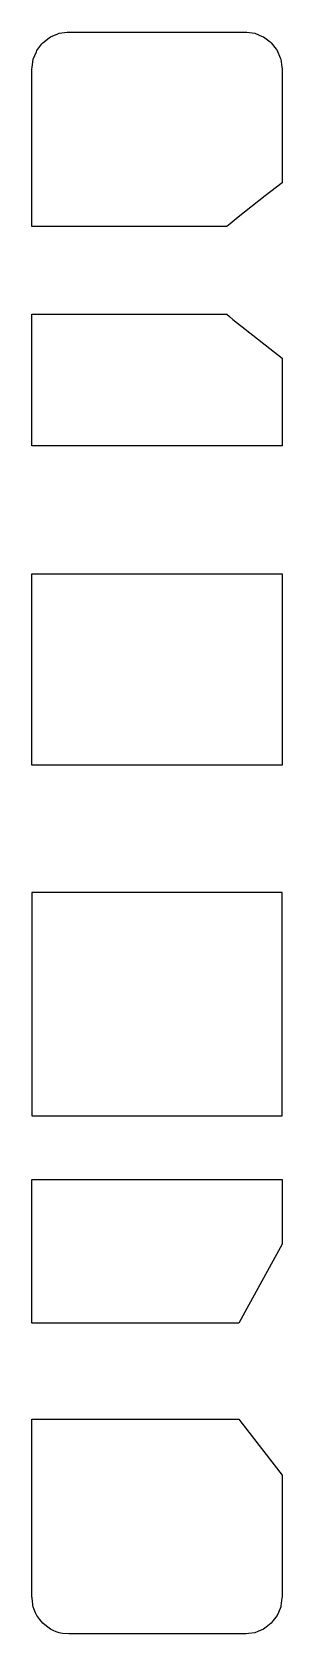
# Model space of a CAD drawing. Header units: metres. Extents: x 2.4 to 16, y -16 to 71.
import ezdxf

# ---------------------------------------------------------------- set-up
doc = ezdxf.new("R2010")
doc.units = ezdxf.units.M

msp = doc.modelspace()

# ---------------------------------------------------------------- linework, layer by layer
for p, q in [((2.986, 70.414), (3.338, 70.684)), ((3.338, 70.684), (3.4, 70.732)), ((3.4, 70.732), (3.81, 70.902)), ((3.81, 70.902), (3.882, 70.932)), ((3.882, 70.932), (4.322, 70.99)), ((4.322, 70.99), (4.4, 71)), ((4.4, 71), (5.047, 71)), ((5.047, 71), (13.925, 71)), ((13.925, 71), (14, 71)), ((14, 71), (14.084, 70.989)), ((14.084, 70.989), (14.518, 70.932)), ((14.518, 70.932), (14.922, 70.764)), ((14.922, 70.764), (15, 70.732)), ((15, 70.732), (15.347, 70.466)), ((2.468, 69.518), (2.638, 69.927)), ((2.638, 69.927), (2.668, 70)), ((2.668, 70), (2.938, 70.352)), ((2.938, 70.352), (2.986, 70.414)), ((15.347, 70.466), (15.414, 70.414)), ((15.414, 70.414), (15.68, 70.067)), ((15.68, 70.067), (15.732, 70)), ((15.732, 70), (15.899, 69.596)), ((2.4, 69), (2.41, 69.078)), ((2.4, 62.892), (2.4, 69)), ((2.41, 69.078), (2.468, 69.518)), ((15.899, 69.596), (15.932, 69.518)), ((15.932, 69.518), (15.989, 69.084)), ((15.989, 69.084), (16, 69)), ((16, 69), (16, 66.731)), ((16, 69), (16, 69)), ((16, 66.731), (16, 66.46)), ((16, 66.46), (16, 65.813)), ((16, 65.813), (16, 64.089)), ((16, 64.089), (16, 62.819)), ((2.4, 60.433), (2.4, 62.892)), ((16, 62.819), (15.09, 62.105)), ((15.09, 62.105), (13.613, 60.94)), ((13.613, 60.94), (13.184, 60.59)), ((11.57, 60.433), (2.4, 60.433)), ((13, 60.433), (11.57, 60.433)), ((13.184, 60.59), (13, 60.433)), ((2.4, 54.754), (2.4, 55.671)), ((2.4, 55.671), (3.83, 55.671)), ((3.83, 55.671), (13, 55.671)), ((13, 55.671), (13.149, 55.545)), ((13.149, 55.545), (13.332, 55.39)), ((13.332, 55.39), (16, 53.285)), ((13.332, 55.39), (13.332, 55.39)), ((2.4, 51.879), (2.4, 54.754)), ((16, 53.285), (16, 51.746)), ((2.4, 51.038), (2.4, 51.879)), ((16, 51.746), (16, 50.453)), ((2.4, 50.685), (2.4, 51.038)), ((2.4, 49.606), (2.4, 50.685)), ((2.4, 48.525), (2.4, 49.606)), ((16, 50.453), (16, 48.525)), ((13.307, 48.525), (2.4, 48.525)), ((16, 48.525), (13.307, 48.525)), ((2.4, 40.644), (2.4, 41.58)), ((2.4, 41.58), (5.093, 41.58)), ((5.093, 41.58), (16, 41.58)), ((16, 41.58), (16, 39.865)), ((16, 41.58), (16, 41.58)), ((2.4, 39.865), (2.4, 40.644)), ((2.4, 36.394), (2.4, 39.865)), ((16, 39.865), (16, 36.435)), ((2.4, 32.937), (2.4, 36.394)), ((16, 36.435), (16, 32.937)), ((2.4, 32.142), (2.4, 32.937)), ((16, 32.937), (16, 31.188)), ((2.4, 31.188), (2.4, 32.142)), ((5.147, 31.188), (2.4, 31.188)), ((16, 31.188), (5.147, 31.188)), ((13.253, 24.276), (2.4, 24.276)), ((2.4, 24.276), (2.4, 23.499)), ((2.4, 23.499), (2.4, 22.527)), ((16, 24.276), (13.253, 24.276)), ((16, 22.527), (16, 24.276)), ((2.4, 22.527), (2.4, 19.42)), ((16, 17.348), (16, 22.527)), ((2.4, 19.42), (2.4, 17.348)), ((2.4, 17.348), (2.4, 14.979)), ((16, 12.135), (16, 17.348)), ((2.4, 14.979), (2.4, 12.135)), ((2.4, 12.135), (10.587, 12.135)), ((10.587, 12.135), (16, 12.135)), ((16, 12.135), (16, 12.135)), ((2.4, 6.342), (2.4, 8.688)), ((2.4, 8.688), (7.813, 8.688)), ((7.813, 8.688), (16, 8.688)), ((16, 8.688), (16, 7.813)), ((16, 7.813), (16, 5.17)), ((16, 7.813), (16, 7.813)), ((2.4, 2.114), (2.4, 6.342)), ((16, 5.17), (14.091, 1.678)), ((2.4, 0.882), (2.4, 2.114)), ((6.987, 0.882), (2.4, 0.882)), ((13.656, 0.882), (6.987, 0.882)), ((14.091, 1.678), (13.656, 0.882)), ((2.4, -5.244), (2.4, -4.329)), ((2.4, -4.329), (3.968, -4.329)), ((3.968, -4.329), (13.656, -4.329)), ((13.656, -4.329), (13.763, -4.477)), ((13.763, -4.477), (13.878, -4.635)), ((13.878, -4.635), (16, -7.383)), ((2.4, -5.826), (2.4, -5.244)), ((2.4, -13.962), (2.4, -5.826)), ((16, -7.383), (16, -8.361)), ((16, -8.361), (16, -9.039)), ((16, -8.361), (16, -8.361)), ((16, -9.039), (16, -14)), ((2.4, -14), (2.4, -13.962)), ((2.402, -14.028), (2.4, -14)), ((2.412, -14.092), (2.402, -14.028)), ((2.424, -14.184), (2.412, -14.092)), ((2.449, -14.437), (2.424, -14.184)), ((2.468, -14.518), (2.449, -14.437)), ((2.523, -14.678), (2.468, -14.518)), ((2.594, -14.849), (2.523, -14.678)), ((15.932, -14.518), (15.8, -14.835)), ((15.942, -14.464), (15.932, -14.518)), ((15.997, -14.045), (15.942, -14.464)), ((16, -14), (15.997, -14.045)), ((2.668, -15), (2.594, -14.849)), ((2.713, -15.073), (2.668, -15)), ((2.826, -15.22), (2.713, -15.073)), ((2.986, -15.414), (2.826, -15.22)), ((3.183, -15.575), (2.986, -15.414)), ((3.33, -15.689), (3.183, -15.575)), ((15.141, -15.624), (15, -15.732)), ((15.414, -15.414), (15.141, -15.624)), ((15.523, -15.273), (15.414, -15.414)), ((15.732, -15), (15.523, -15.273)), ((15.8, -14.835), (15.732, -15)), ((3.4, -15.732), (3.33, -15.689)), ((3.553, -15.807), (3.4, -15.732)), ((3.724, -15.878), (3.553, -15.807)), ((3.882, -15.932), (3.724, -15.878)), ((3.965, -15.951), (3.882, -15.932)), ((4.061, -15.967), (3.965, -15.951)), ((4.4, -16), (4.061, -15.967)), ((6.037, -16), (4.4, -16)), ((14, -16), (6.037, -16)), ((14.057, -15.995), (14, -16)), ((14.177, -15.977), (14.057, -15.995)), ((14.518, -15.932), (14.177, -15.977)), ((14.682, -15.864), (14.518, -15.932)), ((15, -15.732), (14.682, -15.864))]:
    msp.add_line(p, q)

doc.saveas('drawing.dxf')
